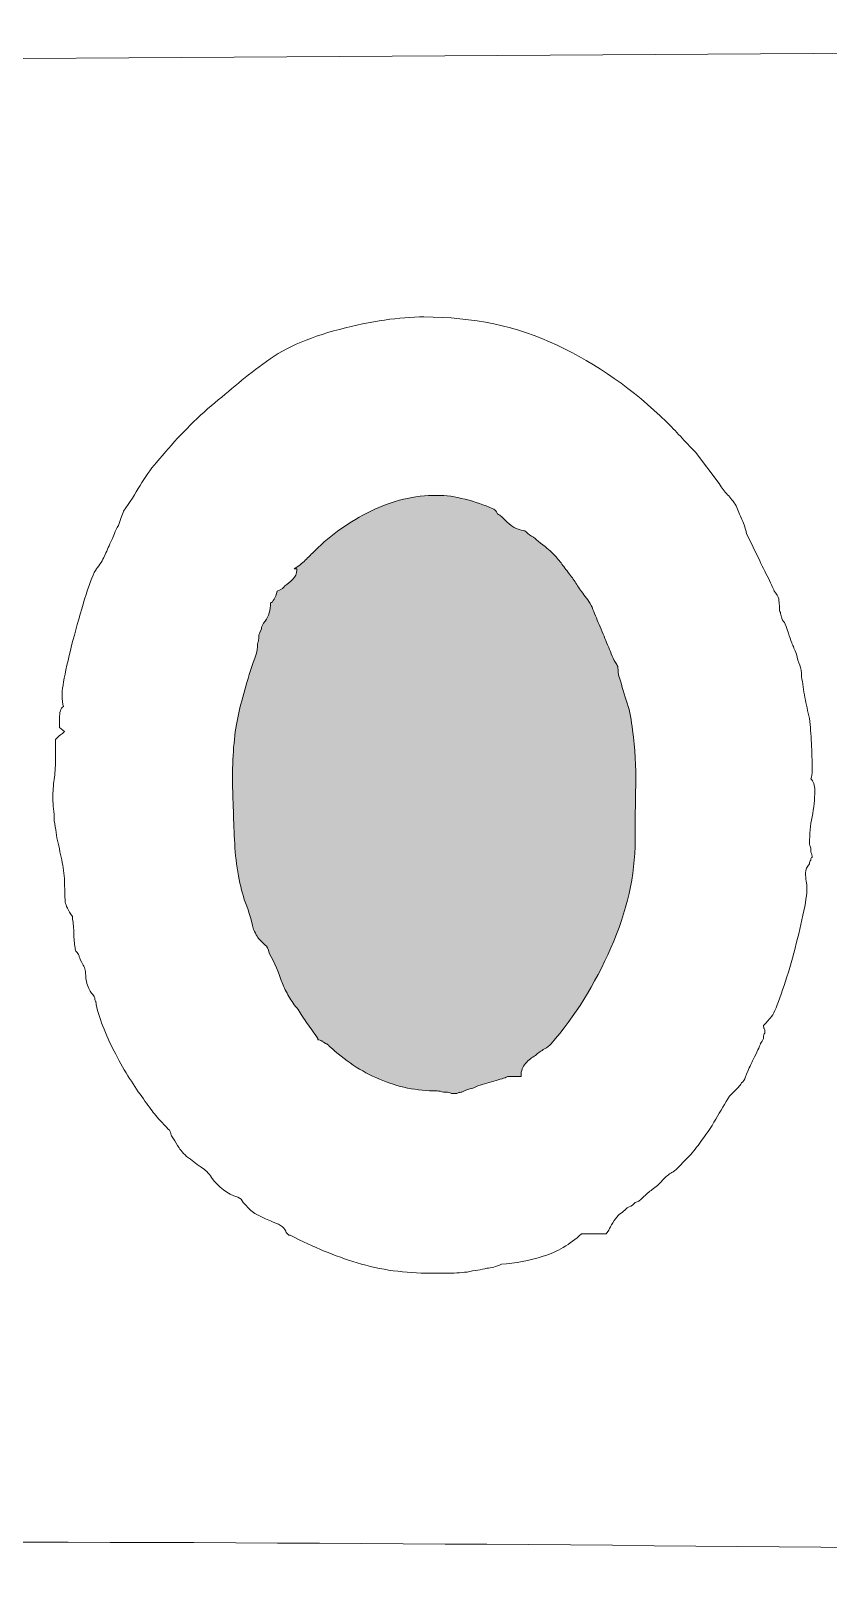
# Model space of a CAD drawing. Header units: inches. Extents: x 53 to 448, y -449 to -51.
# Drawn here: x 168.3 to 214.9, y -372.4 to -281.8 of the extents above; entities that cross this region are included whole.
import ezdxf

# ---------------------------------------------------------------- set-up
doc = ezdxf.new("R2010")
doc.units = ezdxf.units.IN
doc.header["$MEASUREMENT"] = 0
doc.layers.add('Layer 1', color=7, linetype='Continuous')

# ---------------------------------------------------------------- blocks, each defined once
blk = doc.blocks.new('block 13')
at = {"layer": 'Layer 1', "true_color": 0x0b0b0b}
h = blk.add_hatch(color=28, dxfattribs=at)
h.dxf.hatch_style = 2
edge = h.paths.add_edge_path()
edge.add_spline(control_points=[(203.0928484825963, -321.0569700748638), (202.9409234331633, -320.572381555121), (202.7872521187946, -320.0746960483593), (202.6335808044278, -319.5647866870459), (202.5829391212828, -319.4626301882909), (202.5584914121791, -319.3098320063891), (202.5584914121791, -319.1055190088773), (202.5584914121791, -318.9518476945086), (202.5322974381379, -318.8505643282206), (202.4816557549948, -318.7990495126087), (202.378626123771, -318.6462513307088), (202.289566612033, -318.4812292942552), (202.2127309548505, -318.3013640058471), (202.1376415626019, -318.1232449823747), (202.0730297599694, -317.9573498134541), (202.0223880768244, -317.8045516315542), (201.9193584456007, -317.6011117665093), (201.8425227884163, -317.4212464780994), (201.7918811052732, -317.2684482961995), (201.7412394221283, -317.1156501142996), (201.6644037649439, -316.9375310908272), (201.5631203986559, -316.7332180933136), (201.4094490842872, -316.3761069139018), (201.2680016244703, -316.0320927215089), (201.1422705490786, -315.699429251199), (201.0147932087493, -315.3685120458267), (200.8471517748931, -315.0751395365769), (200.644585042317, -314.8193117234532), (200.4402720448052, -314.5652301752634), (200.2743768758846, -314.3355963361792), (200.1468995355553, -314.1304102061986), (200.0194221952279, -313.9278434736225), (199.8797210003468, -313.7226573436419), (199.7260496859781, -313.5183443461283), (199.5217366884663, -313.2642627979403), (199.3558415195457, -313.0477259458748), (199.2283641792164, -312.8678606574667), (199.100886838889, -312.6897416339943), (198.9349916699684, -312.4985256235013), (198.7306786724548, -312.2942126259895), (198.5787536230237, -312.1414144440878), (198.2976049683257, -311.9117806050035), (197.8889789733003, -311.6053111087349), (197.7859493420765, -311.5040277424469), (197.6602182666848, -311.40187124369), (197.5065469523161, -311.2988416124663), (197.3546219028831, -311.1975582461782), (197.2253982976181, -311.0962748798884), (197.12411493133, -310.9932452486646), (196.8185185675302, -310.9426035655215), (196.5880115959772, -310.8666410408041), (196.4360865465442, -310.7636114095803), (196.2824152321755, -310.6614549108235), (196.1287439178068, -310.5339775704961), (195.9768188683756, -310.3811793885943), (195.87378923715, -310.2790228898393), (195.7969535799657, -310.202187232655), (195.7463118968226, -310.15154554951), (195.6956702136777, -310.1009038663669), (195.6188345564933, -310.0493890507532), (195.5175511902053, -309.9978742351414), (195.4651632421246, -309.8450760532414), (195.3638798758366, -309.7437926869534), (195.2102085614679, -309.6922778713415), (194.7509408832993, -309.4888380062966), (194.228807667434, -309.3089727178885), (193.6420626489362, -309.1561745359868), (193.0553176304384, -309.0033763540869), (192.5052441755961, -308.9265406969025), (191.9970810792183, -308.9265406969025), (190.6699197278558, -308.9265406969025), (189.3811762050827, -309.2330101931711), (188.1325967758403, -309.8450760532414), (186.8805248167246, -310.4571419133117), (185.7978405564008, -311.2228790877489), (184.8793052000619, -312.1414144440878), (184.6749922025483, -312.3457274416014), (184.4829030595884, -312.5369434520944), (184.304784036116, -312.7150624755668), (184.1266650126436, -312.8940546315062), (183.9101281605781, -313.0590766679597), (183.6551734799214, -313.2127479823284), (183.6551734799214, -313.2127479823284), (183.8070985293543, -313.2127479823284), (183.8070985293543, -313.2127479823284), (183.8070985293543, -313.2127479823284), (183.8070985293543, -313.288710507044), (183.8070985293543, -313.288710507044), (183.8070985293543, -313.4930235045558), (183.7320091371057, -313.672015660497), (183.578337822737, -313.8248138423969), (183.4246665083701, -313.9776120242987), (183.2727414589372, -314.1059624970949), (183.1190701445685, -314.2072458633829), (183.0684284614235, -314.3102754946067), (182.9147571470567, -314.4115588608947), (182.6598024663999, -314.5137153596515), (182.5567728351743, -314.922341354677), (182.4310417597826, -315.1519751937612), (182.2773704454139, -315.2026168769062), (182.2773704454139, -315.6112428719316), (182.1743408141901, -315.9674809188764), (181.9717740816122, -316.273950415145), (181.8181027672454, -316.4267485970449), (181.741267110061, -316.5795467789449), (181.741267110061, -316.7332180933136), (181.6382374788354, -316.9375310908272), (181.589342060628, -317.0650084311546), (181.589342060628, -317.1156501142996), (181.589342060628, -317.3199631118114), (181.5614018216511, -317.4727612937131), (181.5125064034437, -317.5749177924681), (181.5125064034437, -317.8307456055936), (181.4863124294043, -318.0341854706385), (181.4356707462593, -318.1869836525384), (180.9764030680908, -319.5141450039027), (180.6323888756979, -320.6876350408984), (180.4018819041448, -321.7074537635253), (180.1731211975275, -322.7281456186192), (180.0578677117519, -323.9531504712286), (180.0578677117519, -325.3807220564122), (180.0578677117519, -325.8915045501944), (180.0700915663037, -326.4651525816716), (180.0962855403432, -327.1025392833126), (180.1207332494469, -327.7416722498911), (180.1469272234881, -328.3790589515338), (180.1731211975275, -329.0164456531747), (180.1975689066312, -329.6547054872844), (180.260434444328, -330.2789952019066), (180.3634640755517, -330.8910610619769), (180.4664937067773, -331.5031269220472), (180.5939710471048, -332.0392302574), (180.7458960965378, -332.4984979355686), (180.9502090940496, -333.0084072968821), (181.1300743824577, -333.5960254478487), (181.2819994318907, -334.2587329910621), (181.4356707462593, -334.5643293548637), (181.5614018216511, -334.7686423523755), (181.6644314528767, -334.8707988511323), (181.6644314528767, -334.8707988511323), (181.9717740816122, -335.176395214934), (181.9717740816122, -335.176395214934), (182.0730574479021, -335.2279100305459), (182.1498931050846, -335.3815813449146), (182.2005347882296, -335.6356628931026), (182.5061311520312, -336.1979602024967), (182.761085832688, -336.7838320885257), (182.9653988301998, -337.395897948596), (183.0684284614235, -337.6517257617215), (183.1959058017528, -337.9066804423783), (183.3478308511858, -338.161635123035), (183.5015021655545, -338.4174629361587), (183.6796211890269, -338.6724176168154), (183.8839341865387, -338.9264991650052), (184.0376055009074, -339.1823269781289), (184.2157245243798, -339.4503786458063), (184.4200375218916, -339.7306541680355), (184.6226042544695, -340.0109296902647), (184.828663516917, -340.3043021995127), (185.0329765144306, -340.6107716957813), (185.0329765144306, -340.6107716957813), (185.0329765144306, -340.6867342204987), (185.0329765144306, -340.6867342204987), (185.1342598807187, -340.6867342204987), (185.211095537903, -340.7129281945381), (185.2617372210461, -340.763569877683), (185.3123789041911, -340.763569877683), (185.3385728782305, -340.7766668647018), (185.3385728782305, -340.8019877062743), (185.3385728782305, -340.8281816803137), (185.363020587336, -340.8404055348656), (185.4154085354148, -340.8404055348656), (185.4660502185598, -340.8910472180105), (185.5027217822153, -340.916368059583), (185.5306620211923, -340.916368059583), (185.555109730296, -340.916368059583), (185.6179752679927, -340.9678828751948), (185.7210048992165, -341.0700393739517), (186.5888985724105, -341.8864182315338), (187.5580756118943, -342.5238049331747), (188.6285360176644, -342.9830726113451), (189.700742688372, -343.4423402895136), (190.821844777287, -343.6719741285997), (191.9970810792183, -343.6719741285997), (192.0983644455082, -343.6719741285997), (192.2258417858357, -343.6981681026391), (192.3795131002043, -343.7479366533153), (192.3795131002043, -343.7479366533153), (192.6082738068217, -343.7479366533153), (192.6082738068217, -343.7479366533153), (192.6589154899648, -343.7479366533153), (192.7113034380454, -343.7610336403359), (192.7619451211885, -343.7863544819065), (192.8125868043335, -343.8125484559478), (192.8632284874784, -343.8247723104996), (192.9156164355572, -343.8247723104996), (192.9156164355572, -343.8247723104996), (193.0675414849902, -343.8247723104996), (193.0675414849902, -343.8247723104996), (193.1181831681351, -343.8247723104996), (193.170571116214, -343.8125484559478), (193.2212127993589, -343.7863544819065), (193.271854482502, -343.7610336403359), (193.3486901396864, -343.7479366533153), (193.4499735059762, -343.7479366533153), (193.6036448203431, -343.6466532870272), (193.7573161347118, -343.5829146168635), (193.9092411841448, -343.5567206428223), (194.0629124985135, -343.5313998012498), (194.2165838128822, -343.4685342635548), (194.3685088623133, -343.3655046323292), (194.7247469092599, -343.2642212660412), (195.0827312211404, -343.1620647672862), (195.4407155330209, -343.0590351360606), (195.7969535799657, -342.9577517697726), (196.025714286583, -342.8809161125882), (196.1287439178068, -342.8294012969764), (196.1287439178068, -342.8294012969764), (196.6648472531615, -342.8294012969764), (196.6648472531615, -342.8294012969764), (196.6648472531615, -342.8294012969764), (196.8953542247145, -342.8294012969764), (196.8953542247145, -342.8294012969764), (196.8953542247145, -342.8294012969764), (196.8953542247145, -342.7534387722608), (196.8953542247145, -342.7534387722608), (196.8953542247145, -342.498484091604), (196.9826674715132, -342.268850252518), (197.1625327599231, -342.0645372550061), (197.3406517833955, -341.8610973899613), (197.5327409263555, -341.7082992080614), (197.7370539238691, -341.6052695768358), (197.8889789733003, -341.4524713949359), (198.0670979967726, -341.3258671870753), (198.2714109942863, -341.2228375558516), (198.425082308655, -341.1206810570948), (198.5525596489824, -341.0193976908067), (198.6555892802062, -340.916368059583), (200.0316460497797, -339.3359982924976), (201.1929122322217, -337.4727336057804), (202.1376415626019, -335.3300665293027), (203.0806246280445, -333.1865263203563), (203.5521161607649, -331.0953740594887), (203.5521161607649, -329.0539903492991), (203.5521161607649, -327.9826568110602), (203.5643400153185, -326.9113232728214), (203.5905339893579, -325.8399897345807), (203.6167279633974, -324.7686561963419), (203.5521161607649, -323.6973226581031), (203.4001911113337, -322.6259891198642), (203.347803163253, -322.0645649429389), (203.246519796965, -321.5424317270717), (203.0928484825963, -321.0569700748638)], knot_values=[0, 0, 0, 0, 1, 1, 1, 2, 2, 2, 3, 3, 3, 4, 4, 4, 5, 5, 5, 6, 6, 6, 7, 7, 7, 8, 8, 8, 9, 9, 9, 10, 10, 10, 11, 11, 11, 12, 12, 12, 13, 13, 13, 14, 14, 14, 15, 15, 15, 16, 16, 16, 17, 17, 17, 18, 18, 18, 19, 19, 19, 20, 20, 20, 21, 21, 21, 22, 22, 22, 23, 23, 23, 24, 24, 24, 25, 25, 25, 26, 26, 26, 27, 27, 27, 28, 28, 28, 29, 29, 29, 30, 30, 30, 31, 31, 31, 32, 32, 32, 33, 33, 33, 34, 34, 34, 35, 35, 35, 36, 36, 36, 37, 37, 37, 38, 38, 38, 39, 39, 39, 40, 40, 40, 41, 41, 41, 42, 42, 42, 43, 43, 43, 44, 44, 44, 45, 45, 45, 46, 46, 46, 47, 47, 47, 48, 48, 48, 49, 49, 49, 50, 50, 50, 51, 51, 51, 52, 52, 52, 53, 53, 53, 54, 54, 54, 55, 55, 55, 56, 56, 56, 57, 57, 57, 58, 58, 58, 59, 59, 59, 60, 60, 60, 61, 61, 61, 62, 62, 62, 63, 63, 63, 64, 64, 64, 65, 65, 65, 66, 66, 66, 67, 67, 67, 68, 68, 68, 69, 69, 69, 70, 70, 70, 71, 71, 71, 72, 72, 72, 73, 73, 73, 74, 74, 74, 75, 75, 75, 76, 76, 76, 77, 77, 77, 78, 78, 78, 79, 79, 79, 80, 80, 80, 81, 81, 81, 82, 82, 82, 83, 83, 83, 84, 84, 84, 84], degree=3, periodic=1)
at = {"layer": 'Layer 1', "lineweight": 0}
for points, knots in [([(389.1735303646146, -327.6948505212949), (389.1735303646146, -327.2252143950682), (390.4919603912986, -325.8131409111902), (392.2526320130255, -324.1679410583565), (406.5534504233237, -311.469975576194), (421.2938910312605, -293.8342277043612), (422.8332235723483, -290.3073182414228), (424.3729926796714, -286.5443355874486), (424.3729926796714, -282.5482265645169), (419.7545584901709, -281.8419715394612), (419.7545584901709, -281.8419715394612), (87.99106947256587, -283.9568075185216), (87.99106947256587, -283.9568075185216), (84.03086802238249, -284.6631716851371), (73.69014192070972, -283.7236811495659), (73.46869369851265, -288.4260451975515), (82.48891608389022, -302.5355384557988), (90.40931898425879, -314.7609209896546), (103.6104270511059, -329.3400503741286), (104.2712791878257, -330.0457596913911), (104.7102465361149, -331.2212142764402), (102.5107167076567, -334.5121596899007), (95.02971772181081, -342.7437251735537), (80.72879016995466, -358.4984182846347), (73.46869369851265, -369.0786009656567), (73.46869369851265, -369.7843102829193), (75.01075477856466, -370.9597648679683), (75.01075477856466, -370.9597648679683), (75.01075477856466, -370.9597648679683), (79.41036014327074, -371.1934369447172), (83.37056159345593, -370.9597648679683), (184.5706528726223, -368.1391104300856), (296.3333550418956, -372.3718383518444), (382.7928965715673, -372.1352194530155), (410.2928585006612, -371.8991462619797), (426.5724133665699, -371.429400994195), (427.453840593018, -371.1934369447172), (426.3539119664529, -361.0828903899219), (397.0937149818656, -336.3933235922123), (389.1735303646146, -327.6948505212949)], [0, 0, 0, 0, 1, 1, 1, 2, 2, 2, 3, 3, 3, 4, 4, 4, 5, 5, 5, 6, 6, 6, 7, 7, 7, 8, 8, 8, 9, 9, 9, 10, 10, 10, 11, 11, 11, 12, 12, 12, 13, 13, 13, 13]), ([(213.8847657871083, -327.6770604472586), (213.7817361558846, -328.186969808572), (213.7310944727396, -328.6977523023543), (213.7310944727396, -329.2076616636677), (213.7310944727396, -329.2076616636677), (213.7310944727396, -329.2836241883833), (213.7310944727396, -329.2836241883833), (213.7310944727396, -329.3351390039952), (213.7433183272915, -329.3735568325883), (213.7695123013327, -329.3988776741608), (213.7939600104364, -329.4250716482002), (213.807930129924, -329.4634894767914), (213.807930129924, -329.5132580274676), (213.807930129924, -329.5132580274676), (213.807930129924, -329.6669293418363), (213.807930129924, -329.6669293418363), (213.807930129924, -329.7175710249812), (213.8201539844758, -329.7690858405931), (213.8463479585171, -329.819727523738), (213.8707956676208, -329.8712423393499), (213.8847657871083, -329.9227571549618), (213.8847657871083, -329.972525705638), (213.8847657871083, -329.972525705638), (213.8847657871083, -330.0493613628223), (213.8847657871083, -330.0493613628223), (213.8323778390277, -330.0493613628223), (213.807930129924, -330.1008761784342), (213.807930129924, -330.2021595447222), (213.7572884467809, -330.2536743603341), (213.7310944727396, -330.3305100175185), (213.7310944727396, -330.4317933838065), (213.5791694233085, -330.5845915657083), (213.5023337661241, -330.7644568541164), (213.5023337661241, -330.9678967191612), (213.5023337661241, -331.1206949010611), (213.514557620676, -331.2734930829611), (213.5407515947154, -331.4271643973298), (213.5651993038191, -331.5799625792315), (213.5791694233085, -331.707439919559), (213.5791694233085, -331.8095964183158), (213.5791694233085, -332.1667075977275), (213.5023337661241, -332.7028109330822), (213.3486624517554, -333.4161601594406), (213.1949911373868, -334.1312556507346), (213.0168721139144, -334.8707988511323), (212.8125591164007, -335.6356628931026), (212.6082461188889, -336.4014000675415), (212.3917092668235, -337.1164955588356), (212.162948560208, -337.779203102049), (211.9324415886549, -338.4427837777312), (211.7420987106307, -338.9264991650052), (211.588427396262, -339.2329686612738), (211.3841143987484, -339.4887964743975), (211.2304430843815, -339.6669154978717), (211.1291597180916, -339.7681988641598), (211.1291597180916, -339.7681988641598), (211.0523240609073, -339.8450345213441), (211.0523240609073, -339.8450345213441), (211.0523240609073, -339.9480641525679), (211.0645479154609, -340.0109296902647), (211.0907418895004, -340.0362505318353), (211.1169358635398, -340.0624445058766), (211.1291597180916, -340.1261831760403), (211.1291597180916, -340.2274665423283), (211.1291597180916, -340.2789813579402), (211.1169358635398, -340.3173991865333), (211.0907418895004, -340.3427200281058), (211.0645479154609, -340.3689140021452), (211.0523240609073, -340.4326526723089), (211.0523240609073, -340.5339360385969), (211.0523240609073, -340.6369656698225), (211.0016823777642, -340.7382490361106), (210.9003990114761, -340.8404055348656), (210.8480110633955, -340.9932037167673), (210.720533723068, -341.2743523714635), (210.5179669904901, -341.6821052340201), (210.3642956761214, -341.9877015978218), (210.2368183357939, -342.268850252518), (210.1337887045702, -342.5238049331747), (210.0307590733446, -342.7796327463002), (209.955669681096, -342.9577517697726), (209.9050279979529, -343.0590351360606), (209.8019983667291, -343.1620647672862), (209.7251627095447, -343.2511242790224), (209.6745210263998, -343.327086803738), (209.6238793432567, -343.4039224609223), (209.5470436860724, -343.4938551051255), (209.4457603197825, -343.5951384714153), (209.4457603197825, -343.5951384714153), (209.2152533482313, -343.8247723104996), (209.2152533482313, -343.8247723104996), (209.2152533482313, -343.8247723104996), (209.0633282987983, -343.9775704923995), (209.0633282987983, -343.9775704923995), (208.8066273532058, -344.3870696198937), (208.5394488179973, -344.8323671785747), (208.260046428235, -345.3169556983157), (207.9788977735388, -345.8024173505255), (207.6593312902496, -346.2739088832459), (207.3030932433048, -346.7331765614163), (207.098780245793, -347.0387729252161), (206.86827327424, -347.3199215799141), (206.6133185935832, -347.5748762605708), (206.3583639129265, -347.8307040736945), (206.1034092322698, -348.0856587543512), (205.848454551613, -348.339740302541), (205.6441415540994, -348.4427699337648), (205.466022530627, -348.5693741416253), (205.3123512162583, -348.723045455994), (205.1604261668272, -348.8758436378939), (205.0067548524585, -349.0286418197957), (204.8530835380898, -349.1823131341625), (204.6487705405762, -349.3351113160643), (204.4584276625519, -349.4879094979642), (204.2803086390795, -349.6407076798641), (204.1004433506714, -349.7943789942328), (203.9607421557903, -349.9218563345621), (203.8594587895022, -350.0240128333171), (203.8070708414216, -350.0755276489308), (203.7442053037266, -350.1130723450533), (203.6673696465423, -350.1383931866258), (203.5905339893579, -350.164587160667), (203.5259221867254, -350.2030049892583), (203.477026768518, -350.2536466724032), (203.3739971372925, -350.3558031711582), (203.246519796965, -350.4326388283425), (203.0928484825963, -350.4832805114875), (202.9915651163083, -350.5854370102443), (202.8134460928359, -350.7391083246112), (202.5584914121791, -350.9416750571891), (202.4554617809536, -351.0447046884128), (202.3541784146655, -351.1844058832939), (202.2511487834417, -351.3633980392333), (202.148119152218, -351.5423901951744), (202.0730297599694, -351.6820913900556), (202.0223880768244, -351.7842478888106), (202.0223880768244, -351.7842478888106), (201.8687167624557, -352.0138817278967), (201.8687167624557, -352.0138817278967), (201.8687167624557, -352.0138817278967), (200.4158243356997, -352.0138817278967), (200.4158243356997, -352.0138817278967), (199.7522436600175, -352.6259475879651), (199.0118273271528, -353.059894424563), (198.1963216020376, -353.3148491052198), (197.3790696119868, -353.5689306534077), (196.5618176219359, -353.7226019677764), (195.7463118968226, -353.7741167833883), (195.4407155330209, -353.9269149652901), (195.1595668783248, -354.0037506224744), (194.904612197668, -354.0037506224744), (194.7509408832993, -354.0535191731506), (194.5728218598269, -354.0919370017418), (194.3685088623133, -354.1181309757831), (194.1641958648015, -354.1434518173537), (193.9598828672897, -354.1818696459468), (193.7573161347118, -354.2325113290899), (193.3486901396864, -354.2831530122348), (192.9400641446628, -354.3093469862742), (192.533184414573, -354.3093469862742), (192.1228121546119, -354.3093469862742), (191.8172157908102, -354.3093469862742), (191.6146490582341, -354.3093469862742), (190.1338163925011, -354.3093469862742), (188.7053716748487, -354.1050339887624), (187.3275686403413, -353.6972811262058), (186.6639879646591, -353.4929681286922), (186.0266012630163, -353.2633342896079), (185.4154085354148, -353.0083796089511), (184.8024695428776, -352.7534249282944), (184.1388888671954, -352.4478285644927), (183.4246665083701, -352.0898442526122), (183.4246665083701, -352.0898442526122), (183.3478308511858, -352.0898442526122), (183.3478308511858, -352.0898442526122), (183.3478308511858, -352.0898442526122), (183.1959058017528, -351.9370460707123), (183.1959058017528, -351.9370460707123), (183.1435178536722, -351.6820913900556), (182.8903094379511, -351.4777783925419), (182.4310417597826, -351.324980210642), (182.3280121285588, -351.2743385274971), (182.2127586427814, -351.2228237118852), (182.085281302454, -351.1713088962733), (181.9578039621247, -351.1215403455972), (181.8425504763491, -351.0700255299853), (181.741267110061, -351.0185107143734), (181.6382374788354, -350.9687421636972), (181.5369541125474, -350.9172273480854), (181.4356707462593, -350.8657125324717), (181.3326411150356, -350.8150708493285), (181.2313577487475, -350.7391083246112), (181.1300743824577, -350.6360786933874), (181.1300743824577, -350.6360786933874), (180.6708067042891, -350.1768110152188), (180.6708067042891, -350.1768110152188), (180.6184187562085, -350.0240128333171), (180.5171353899204, -349.9218563345621), (180.3634640755517, -349.8703415189502), (179.7522713479502, -349.6677747863723), (179.240615721701, -349.2844696329194), (178.8337359916113, -348.723045455994), (178.6800646772426, -348.4680907753373), (178.4757516797308, -348.2637777778255), (178.2207969990741, -348.1101064634568), (178.0688719496411, -348.0088230971687), (177.9274244898243, -347.9075397308789), (177.7999471494968, -347.8045100996551), (177.6724698091675, -347.7023536008983), (177.5327686142882, -347.6010702346102), (177.3790972999195, -347.4980406033865), (177.1241426192628, -347.2430859227297), (176.9460235957904, -347.027422203133), (176.8429939645648, -346.8475569147249), (176.739964333341, -346.6694378912525), (176.638680967053, -346.503542722332), (176.537397600765, -346.3498714079633), (176.48675591762, -346.2485880416752), (176.4605619435806, -346.1848493715097), (176.4605619435806, -346.1586553974703), (176.4605619435806, -346.1342076883666), (176.4343679695412, -346.0704690182029), (176.3837262863963, -345.9674393869773), (176.3837262863963, -345.9674393869773), (176.3086368941476, -345.8914768622617), (176.3086368941476, -345.8914768622617), (175.9506525822671, -345.5343656828481), (175.6817277821228, -345.2401200411314), (175.5036087586504, -345.0113593345141), (175.3254897351762, -344.7817254954298), (175.1089528831126, -344.4883529861818), (174.8539982024558, -344.1312418067682), (174.5972972568634, -343.7741306273547), (174.3301187216548, -343.3786016193499), (174.0507163318925, -342.944654782752), (173.7695676771964, -342.5115810786228), (173.5006428770521, -342.0392164134337), (173.2474344613311, -341.5284339196533), (172.9907335157386, -341.0700393739517), (172.7619728091213, -340.5854508542088), (172.5576598116095, -340.0746683604284), (172.3533468140959, -339.5656321315819), (172.1996754997272, -339.0801704793739), (172.0983921334391, -338.6209028012036), (172.0983921334391, -338.5187463024467), (172.0861682788873, -338.4558807647518), (172.0599743048479, -338.4296867907105), (172.0337803308066, -338.4043659491399), (172.0215564762548, -338.3406272789744), (172.0215564762548, -338.2375976477506), (171.9709147931117, -338.1363142814625), (171.918526845031, -338.0594786242782), (171.8696314268236, -338.0079638086663), (171.817243478743, -337.9581952579902), (171.766601795598, -337.8813596008058), (171.7159601124549, -337.779203102049), (171.66531842931, -337.6770466032922), (171.6129304812293, -337.5495692629647), (171.5622887980862, -337.395897948596), (171.5116471149413, -337.2430997666961), (171.4871994058376, -337.0396599016512), (171.4871994058376, -336.7838320885257), (171.4871994058376, -336.6825487222377), (171.4592591668606, -336.5803922234809), (171.4103637486533, -336.4773625922571), (171.3579758005726, -336.3760792259691), (171.3073341174295, -336.274795859681), (171.2566924342846, -336.1717662284573), (171.1536628030608, -335.9683263634124), (171.1030211199159, -335.8408490230831), (171.1030211199159, -335.7893342074713), (171.0523794367728, -335.6871777087144), (171.0017377536278, -335.6112151839989), (170.9510960704847, -335.559700368387), (170.8987081224041, -335.5090586852421), (170.8742604133004, -335.4322230280577), (170.8742604133004, -335.3300665293027), (170.8236187301554, -335.075111848646), (170.797424756116, -334.793963193948), (170.797424756116, -334.4883668301482), (170.797424756116, -334.1818973338777), (170.7712307820748, -333.9016218116503), (170.7205890989317, -333.6457939985248), (170.7205890989317, -333.6457939985248), (170.7205890989317, -333.4929958166249), (170.7205890989317, -333.4929958166249), (170.4656344182749, -333.1367577696801), (170.3259332233938, -332.8556091149821), (170.2997392493544, -332.6512961174703), (170.2735452753132, -332.4478562524255), (170.2613214207613, -332.1422598886238), (170.2613214207613, -331.7327607611314), (170.2613214207613, -331.3250078985748), (170.22290359217, -330.9172550360163), (170.1478141999214, -330.5086290409909), (170.0709785427371, -330.1008761784342), (169.9801727660652, -329.6669293418363), (169.8788893997771, -329.2076616636677), (169.8282477166322, -329.0042217986229), (169.7898298880409, -328.7999088011111), (169.7636359139997, -328.5947226711305), (169.7374419399603, -328.3921559385526), (169.7007703763047, -328.1625220994683), (169.6501286931598, -327.9066942863428), (169.6501286931598, -327.6517396056861), (169.6361585736722, -327.4221057666018), (169.6117108645685, -327.21779276909), (169.5855168905273, -327.0143529040452), (169.5732930359754, -326.8100399065315), (169.5732930359754, -326.6057269090197), (169.5732930359754, -326.1979740464631), (169.5977407450791, -325.8277658800289), (169.6501286931598, -325.4959755421878), (169.7007703763047, -325.1641852043467), (169.7269643503441, -324.7948501703831), (169.7269643503441, -324.3862241753577), (169.7269643503441, -324.3862241753577), (169.7269643503441, -323.4676888190188), (169.7269643503441, -323.4676888190188), (169.7269643503441, -323.4676888190188), (169.7269643503441, -323.3148906371171), (169.7269643503441, -323.3148906371171), (169.7269643503441, -323.3148906371171), (169.7269643503441, -323.1612193227502), (169.7269643503441, -323.1612193227502), (169.7269643503441, -323.1612193227502), (169.8020537425928, -323.0852567980328), (169.8020537425928, -323.0852567980328), (169.9050833738165, -322.9831002992778), (169.9941428855527, -322.9071377745604), (170.0709785427371, -322.8556229589485), (170.1478141999214, -322.8049812758036), (170.2106797376182, -322.7534664601917), (170.2613214207613, -322.7019516445798), (170.2613214207613, -322.7019516445798), (169.9557250569615, -322.4723178054955), (169.9557250569615, -322.4723178054955), (169.9557250569615, -322.4723178054955), (169.9557250569615, -322.3195196235956), (169.9557250569615, -322.3195196235956), (169.9557250569615, -322.3195196235956), (169.9557250569615, -321.9370876026096), (169.9557250569615, -321.9370876026096), (169.9557250569615, -321.5808495556648), (170.0325607141458, -321.3512157165806), (170.1862320285145, -321.248186085355), (170.1338440804338, -321.095387903455), (170.1093963713301, -320.8657540643708), (170.1093963713301, -320.5592845681022), (170.1093963713301, -320.3043298874454), (170.1862320285145, -319.8206145001714), (170.3381570779457, -319.1055190088773), (170.4918283923143, -318.391296650052), (170.6821712703386, -317.6133356210612), (170.9126782418916, -316.7707627894379), (171.1414389485089, -315.9290630902833), (171.371945920062, -315.1519751937612), (171.6007066266775, -314.4368797024672), (171.8312135982305, -313.7226573436419), (172.0215564762548, -313.288710507044), (172.1752277906235, -313.1359123251441), (172.3777945231996, -312.8809576444874), (172.5314658375682, -312.6268760962976), (172.6344954687938, -312.3701751507051), (172.7357788350819, -312.1160936025171), (172.8632561754093, -311.8349449478192), (173.016927489778, -311.5284754515505), (173.067569172923, -311.4271920852625), (173.1182108560661, -311.2988416124663), (173.1705988041467, -311.1460434305664), (173.2194942223541, -310.9932452486646), (173.2963298795385, -310.8395739342959), (173.399359510764, -310.686775752396), (173.4500011939072, -310.5339775704961), (173.5006428770521, -310.3811793885943), (173.5530308251309, -310.2275080742274), (173.6036725082758, -310.0747098923257), (173.6543141914208, -309.9481056844652), (173.7049558745639, -309.8450760532414), (174.0629401864462, -309.3360398243967), (174.3807604047979, -308.8383543176351), (174.6619090594959, -308.3528926654253), (174.943057714192, -307.8683041456843), (175.2608779325456, -307.4221334545346), (175.6188622444261, -307.0135074595091), (176.0781299225946, -306.4529564150507), (176.5496214553168, -305.9168530796978), (177.0350831075266, -305.4060705859156), (177.5187984947988, -304.8970343570709), (178.040931710666, -304.3862518632886), (178.6032290200583, -303.8754693695082), (179.1637800645167, -303.4162016913378), (179.6998833998696, -302.9700310001881), (180.2115390261206, -302.536084163592), (180.7197021224965, -302.1038835919298), (181.2558054578512, -301.6830337423526), (181.8181027672454, -301.2735346148602), (182.9392048561604, -300.4065140741332), (184.4322613764452, -299.7307095438991), (186.2955260631625, -299.2452478916894), (188.157044484944, -298.7615325044171), (189.80202605466, -298.5188016783122), (191.2322170372481, -298.5188016783122), (194.0873602076172, -298.5188016783122), (196.6770711077133, -299.067128868217), (198.9996034725991, -300.1637832480283), (201.320389572551, -301.2613107603083), (203.4508327944768, -302.7543672805914), (205.3891868734427, -304.6412065439454), (205.6441415540994, -304.8970343570709), (205.911320089308, -305.1764367468313), (206.192468744006, -305.4829062430999), (206.4736173987021, -305.7893757393686), (206.7669899079519, -306.0949721031702), (207.0725862717518, -306.4014415994388), (207.0725862717518, -306.4014415994388), (208.4503893062611, -308.2376391796479), (208.4503893062611, -308.2376391796479), (208.6040606206279, -308.4934669927734), (208.7682095246128, -308.7100038448389), (208.9480748130227, -308.8881228683113), (209.1261938364951, -309.0679881567194), (209.2920890054156, -309.284525008783), (209.4457603197825, -309.5386065569728), (209.5470436860724, -309.7944343700983), (209.662297171848, -310.0624860377739), (209.7897745121754, -310.3427615600031), (209.9172518525047, -310.6239102146992), (210.0063113642409, -310.8910887499078), (210.0586993123216, -311.1460434305664), (210.0586993123216, -311.1460434305664), (210.8235633542918, -312.7534803041581), (210.8235633542918, -312.7534803041581), (211.0261300868679, -313.1621062991835), (211.2182192298278, -313.5445383201695), (211.396338253302, -313.9007763671143), (211.5762035417101, -314.2587606789948), (211.6652630534463, -314.4630736765066), (211.6652630534463, -314.5137153596515), (211.818934367815, -314.6665135415515), (211.9062476146155, -314.8193117234532), (211.9324415886549, -314.9729830378201), (211.9586355626943, -315.1257812197218), (211.9708594172462, -315.2532585600493), (211.9708594172462, -315.3554150588061), (211.9708594172462, -315.3554150588061), (211.9708594172462, -315.6610114226078), (211.9708594172462, -315.6610114226078), (212.0215011003911, -315.7125262382197), (212.0476950744305, -315.789361895404), (212.0476950744305, -315.890645261692), (212.0983367575755, -315.9936748929158), (212.1245307316149, -316.0705105501002), (212.1245307316149, -316.1202791007763), (212.1245307316149, -316.1717939163882), (212.1751724147598, -316.2486295735725), (212.2764557810478, -316.3499129398606), (212.3270974641928, -316.4529425710862), (212.4039331213753, -316.6563824361292), (212.5069627526009, -316.9628519323996), (212.557604435744, -317.1671649299115), (212.6222162383765, -317.3583809404045), (212.6990518955608, -317.5364999638768), (212.7741412878095, -317.715492119818), (212.8632007995457, -317.9320289718817), (212.9662304307694, -318.1869836525384), (213.0168721139144, -318.4428114656639), (213.0814839165469, -318.6593483177276), (213.1565733087937, -318.8374673412), (213.233408965978, -319.0164594971411), (213.2718267945711, -319.2329963492048), (213.2718267945711, -319.4879510298633), (213.3224684777142, -319.8965770248869), (213.3870802803467, -320.3043298874454), (213.4639159375311, -320.7120827500021), (213.5407515947154, -321.1215818774945), (213.6280648415159, -321.5293347400529), (213.7310944727396, -321.9370876026096), (213.7817361558846, -322.39635528078), (213.8201539844758, -322.8818169329879), (213.8463479585171, -323.3908531618345), (213.8707956676208, -323.9016356556149), (213.8847657871083, -324.4124181493971), (213.8847657871083, -324.9214543782418), (213.8847657871083, -325.1772821913673), (213.8585718130689, -325.3554012148397), (213.807930129924, -325.4575577135965), (213.9616014442927, -325.6103558954965), (214.0366908365413, -325.8399897345807), (214.0366908365413, -326.1464592308512), (214.0366908365413, -326.6563685921647), (213.9860491533964, -327.1671510859451), (213.8847657871083, -327.6770604472586)], [0, 0, 0, 0, 1, 1, 1, 2, 2, 2, 3, 3, 3, 4, 4, 4, 5, 5, 5, 6, 6, 6, 7, 7, 7, 8, 8, 8, 9, 9, 9, 10, 10, 10, 11, 11, 11, 12, 12, 12, 13, 13, 13, 14, 14, 14, 15, 15, 15, 16, 16, 16, 17, 17, 17, 18, 18, 18, 19, 19, 19, 20, 20, 20, 21, 21, 21, 22, 22, 22, 23, 23, 23, 24, 24, 24, 25, 25, 25, 26, 26, 26, 27, 27, 27, 28, 28, 28, 29, 29, 29, 30, 30, 30, 31, 31, 31, 32, 32, 32, 33, 33, 33, 34, 34, 34, 35, 35, 35, 36, 36, 36, 37, 37, 37, 38, 38, 38, 39, 39, 39, 40, 40, 40, 41, 41, 41, 42, 42, 42, 43, 43, 43, 44, 44, 44, 45, 45, 45, 46, 46, 46, 47, 47, 47, 48, 48, 48, 49, 49, 49, 50, 50, 50, 51, 51, 51, 52, 52, 52, 53, 53, 53, 54, 54, 54, 55, 55, 55, 56, 56, 56, 57, 57, 57, 58, 58, 58, 59, 59, 59, 60, 60, 60, 61, 61, 61, 62, 62, 62, 63, 63, 63, 64, 64, 64, 65, 65, 65, 66, 66, 66, 67, 67, 67, 68, 68, 68, 69, 69, 69, 70, 70, 70, 71, 71, 71, 72, 72, 72, 73, 73, 73, 74, 74, 74, 75, 75, 75, 76, 76, 76, 77, 77, 77, 78, 78, 78, 79, 79, 79, 80, 80, 80, 81, 81, 81, 82, 82, 82, 83, 83, 83, 84, 84, 84, 85, 85, 85, 86, 86, 86, 87, 87, 87, 88, 88, 88, 89, 89, 89, 90, 90, 90, 91, 91, 91, 92, 92, 92, 93, 93, 93, 94, 94, 94, 95, 95, 95, 96, 96, 96, 97, 97, 97, 98, 98, 98, 99, 99, 99, 100, 100, 100, 101, 101, 101, 102, 102, 102, 103, 103, 103, 104, 104, 104, 105, 105, 105, 106, 106, 106, 107, 107, 107, 108, 108, 108, 109, 109, 109, 110, 110, 110, 111, 111, 111, 112, 112, 112, 113, 113, 113, 114, 114, 114, 115, 115, 115, 116, 116, 116, 117, 117, 117, 118, 118, 118, 119, 119, 119, 120, 120, 120, 121, 121, 121, 122, 122, 122, 123, 123, 123, 124, 124, 124, 125, 125, 125, 126, 126, 126, 127, 127, 127, 128, 128, 128, 129, 129, 129, 130, 130, 130, 131, 131, 131, 132, 132, 132, 133, 133, 133, 134, 134, 134, 135, 135, 135, 136, 136, 136, 137, 137, 137, 138, 138, 138, 139, 139, 139, 140, 140, 140, 141, 141, 141, 142, 142, 142, 143, 143, 143, 144, 144, 144, 145, 145, 145, 146, 146, 146, 147, 147, 147, 148, 148, 148, 149, 149, 149, 150, 150, 150, 151, 151, 151, 152, 152, 152, 153, 153, 153, 154, 154, 154, 155, 155, 155, 156, 156, 156, 157, 157, 157, 158, 158, 158, 159, 159, 159, 160, 160, 160, 161, 161, 161, 162, 162, 162, 163, 163, 163, 164, 164, 164, 164]), ([(203.0928484825963, -321.0569700748638), (202.9409234331633, -320.572381555121), (202.7872521187946, -320.0746960483593), (202.6335808044278, -319.5647866870459), (202.5829391212828, -319.4626301882909), (202.5584914121791, -319.3098320063891), (202.5584914121791, -319.1055190088773), (202.5584914121791, -318.9518476945086), (202.5322974381379, -318.8505643282206), (202.4816557549948, -318.7990495126087), (202.378626123771, -318.6462513307088), (202.289566612033, -318.4812292942552), (202.2127309548505, -318.3013640058471), (202.1376415626019, -318.1232449823747), (202.0730297599694, -317.9573498134541), (202.0223880768244, -317.8045516315542), (201.9193584456007, -317.6011117665093), (201.8425227884163, -317.4212464780994), (201.7918811052732, -317.2684482961995), (201.7412394221283, -317.1156501142996), (201.6644037649439, -316.9375310908272), (201.5631203986559, -316.7332180933136), (201.4094490842872, -316.3761069139018), (201.2680016244703, -316.0320927215089), (201.1422705490786, -315.699429251199), (201.0147932087493, -315.3685120458267), (200.8471517748931, -315.0751395365769), (200.644585042317, -314.8193117234532), (200.4402720448052, -314.5652301752634), (200.2743768758846, -314.3355963361792), (200.1468995355553, -314.1304102061986), (200.0194221952279, -313.9278434736225), (199.8797210003468, -313.7226573436419), (199.7260496859781, -313.5183443461283), (199.5217366884663, -313.2642627979403), (199.3558415195457, -313.0477259458748), (199.2283641792164, -312.8678606574667), (199.100886838889, -312.6897416339943), (198.9349916699684, -312.4985256235013), (198.7306786724548, -312.2942126259895), (198.5787536230237, -312.1414144440878), (198.2976049683257, -311.9117806050035), (197.8889789733003, -311.6053111087349), (197.7859493420765, -311.5040277424469), (197.6602182666848, -311.40187124369), (197.5065469523161, -311.2988416124663), (197.3546219028831, -311.1975582461782), (197.2253982976181, -311.0962748798884), (197.12411493133, -310.9932452486646), (196.8185185675302, -310.9426035655215), (196.5880115959772, -310.8666410408041), (196.4360865465442, -310.7636114095803), (196.2824152321755, -310.6614549108235), (196.1287439178068, -310.5339775704961), (195.9768188683756, -310.3811793885943), (195.87378923715, -310.2790228898393), (195.7969535799657, -310.202187232655), (195.7463118968226, -310.15154554951), (195.6956702136777, -310.1009038663669), (195.6188345564933, -310.0493890507532), (195.5175511902053, -309.9978742351414), (195.4651632421246, -309.8450760532414), (195.3638798758366, -309.7437926869534), (195.2102085614679, -309.6922778713415), (194.7509408832993, -309.4888380062966), (194.228807667434, -309.3089727178885), (193.6420626489362, -309.1561745359868), (193.0553176304384, -309.0033763540869), (192.5052441755961, -308.9265406969025), (191.9970810792183, -308.9265406969025), (190.6699197278558, -308.9265406969025), (189.3811762050827, -309.2330101931711), (188.1325967758403, -309.8450760532414), (186.8805248167246, -310.4571419133117), (185.7978405564008, -311.2228790877489), (184.8793052000619, -312.1414144440878), (184.6749922025483, -312.3457274416014), (184.4829030595884, -312.5369434520944), (184.304784036116, -312.7150624755668), (184.1266650126436, -312.8940546315062), (183.9101281605781, -313.0590766679597), (183.6551734799214, -313.2127479823284), (183.6551734799214, -313.2127479823284), (183.8070985293543, -313.2127479823284), (183.8070985293543, -313.2127479823284), (183.8070985293543, -313.2127479823284), (183.8070985293543, -313.288710507044), (183.8070985293543, -313.288710507044), (183.8070985293543, -313.4930235045558), (183.7320091371057, -313.672015660497), (183.578337822737, -313.8248138423969), (183.4246665083701, -313.9776120242987), (183.2727414589372, -314.1059624970949), (183.1190701445685, -314.2072458633829), (183.0684284614235, -314.3102754946067), (182.9147571470567, -314.4115588608947), (182.6598024663999, -314.5137153596515), (182.5567728351743, -314.922341354677), (182.4310417597826, -315.1519751937612), (182.2773704454139, -315.2026168769062), (182.2773704454139, -315.6112428719316), (182.1743408141901, -315.9674809188764), (181.9717740816122, -316.273950415145), (181.8181027672454, -316.4267485970449), (181.741267110061, -316.5795467789449), (181.741267110061, -316.7332180933136), (181.6382374788354, -316.9375310908272), (181.589342060628, -317.0650084311546), (181.589342060628, -317.1156501142996), (181.589342060628, -317.3199631118114), (181.5614018216511, -317.4727612937131), (181.5125064034437, -317.5749177924681), (181.5125064034437, -317.8307456055936), (181.4863124294043, -318.0341854706385), (181.4356707462593, -318.1869836525384), (180.9764030680908, -319.5141450039027), (180.6323888756979, -320.6876350408984), (180.4018819041448, -321.7074537635253), (180.1731211975275, -322.7281456186192), (180.0578677117519, -323.9531504712286), (180.0578677117519, -325.3807220564122), (180.0578677117519, -325.8915045501944), (180.0700915663037, -326.4651525816716), (180.0962855403432, -327.1025392833126), (180.1207332494469, -327.7416722498911), (180.1469272234881, -328.3790589515338), (180.1731211975275, -329.0164456531747), (180.1975689066312, -329.6547054872844), (180.260434444328, -330.2789952019066), (180.3634640755517, -330.8910610619769), (180.4664937067773, -331.5031269220472), (180.5939710471048, -332.0392302574), (180.7458960965378, -332.4984979355686), (180.9502090940496, -333.0084072968821), (181.1300743824577, -333.5960254478487), (181.2819994318907, -334.2587329910621), (181.4356707462593, -334.5643293548637), (181.5614018216511, -334.7686423523755), (181.6644314528767, -334.8707988511323), (181.6644314528767, -334.8707988511323), (181.9717740816122, -335.176395214934), (181.9717740816122, -335.176395214934), (182.0730574479021, -335.2279100305459), (182.1498931050846, -335.3815813449146), (182.2005347882296, -335.6356628931026), (182.5061311520312, -336.1979602024967), (182.761085832688, -336.7838320885257), (182.9653988301998, -337.395897948596), (183.0684284614235, -337.6517257617215), (183.1959058017528, -337.9066804423783), (183.3478308511858, -338.161635123035), (183.5015021655545, -338.4174629361587), (183.6796211890269, -338.6724176168154), (183.8839341865387, -338.9264991650052), (184.0376055009074, -339.1823269781289), (184.2157245243798, -339.4503786458063), (184.4200375218916, -339.7306541680355), (184.6226042544695, -340.0109296902647), (184.828663516917, -340.3043021995127), (185.0329765144306, -340.6107716957813), (185.0329765144306, -340.6107716957813), (185.0329765144306, -340.6867342204987), (185.0329765144306, -340.6867342204987), (185.1342598807187, -340.6867342204987), (185.211095537903, -340.7129281945381), (185.2617372210461, -340.763569877683), (185.3123789041911, -340.763569877683), (185.3385728782305, -340.7766668647018), (185.3385728782305, -340.8019877062743), (185.3385728782305, -340.8281816803137), (185.363020587336, -340.8404055348656), (185.4154085354148, -340.8404055348656), (185.4660502185598, -340.8910472180105), (185.5027217822153, -340.916368059583), (185.5306620211923, -340.916368059583), (185.555109730296, -340.916368059583), (185.6179752679927, -340.9678828751948), (185.7210048992165, -341.0700393739517), (186.5888985724105, -341.8864182315338), (187.5580756118943, -342.5238049331747), (188.6285360176644, -342.9830726113451), (189.700742688372, -343.4423402895136), (190.821844777287, -343.6719741285997), (191.9970810792183, -343.6719741285997), (192.0983644455082, -343.6719741285997), (192.2258417858357, -343.6981681026391), (192.3795131002043, -343.7479366533153), (192.3795131002043, -343.7479366533153), (192.6082738068217, -343.7479366533153), (192.6082738068217, -343.7479366533153), (192.6589154899648, -343.7479366533153), (192.7113034380454, -343.7610336403359), (192.7619451211885, -343.7863544819065), (192.8125868043335, -343.8125484559478), (192.8632284874784, -343.8247723104996), (192.9156164355572, -343.8247723104996), (192.9156164355572, -343.8247723104996), (193.0675414849902, -343.8247723104996), (193.0675414849902, -343.8247723104996), (193.1181831681351, -343.8247723104996), (193.170571116214, -343.8125484559478), (193.2212127993589, -343.7863544819065), (193.271854482502, -343.7610336403359), (193.3486901396864, -343.7479366533153), (193.4499735059762, -343.7479366533153), (193.6036448203431, -343.6466532870272), (193.7573161347118, -343.5829146168635), (193.9092411841448, -343.5567206428223), (194.0629124985135, -343.5313998012498), (194.2165838128822, -343.4685342635548), (194.3685088623133, -343.3655046323292), (194.7247469092599, -343.2642212660412), (195.0827312211404, -343.1620647672862), (195.4407155330209, -343.0590351360606), (195.7969535799657, -342.9577517697726), (196.025714286583, -342.8809161125882), (196.1287439178068, -342.8294012969764), (196.1287439178068, -342.8294012969764), (196.6648472531615, -342.8294012969764), (196.6648472531615, -342.8294012969764), (196.6648472531615, -342.8294012969764), (196.8953542247145, -342.8294012969764), (196.8953542247145, -342.8294012969764), (196.8953542247145, -342.8294012969764), (196.8953542247145, -342.7534387722608), (196.8953542247145, -342.7534387722608), (196.8953542247145, -342.498484091604), (196.9826674715132, -342.268850252518), (197.1625327599231, -342.0645372550061), (197.3406517833955, -341.8610973899613), (197.5327409263555, -341.7082992080614), (197.7370539238691, -341.6052695768358), (197.8889789733003, -341.4524713949359), (198.0670979967726, -341.3258671870753), (198.2714109942863, -341.2228375558516), (198.425082308655, -341.1206810570948), (198.5525596489824, -341.0193976908067), (198.6555892802062, -340.916368059583), (200.0316460497797, -339.3359982924976), (201.1929122322217, -337.4727336057804), (202.1376415626019, -335.3300665293027), (203.0806246280445, -333.1865263203563), (203.5521161607649, -331.0953740594887), (203.5521161607649, -329.0539903492991), (203.5521161607649, -327.9826568110602), (203.5643400153185, -326.9113232728214), (203.5905339893579, -325.8399897345807), (203.6167279633974, -324.7686561963419), (203.5521161607649, -323.6973226581031), (203.4001911113337, -322.6259891198642), (203.347803163253, -322.0645649429389), (203.246519796965, -321.5424317270717), (203.0928484825963, -321.0569700748638)], [0, 0, 0, 0, 1, 1, 1, 2, 2, 2, 3, 3, 3, 4, 4, 4, 5, 5, 5, 6, 6, 6, 7, 7, 7, 8, 8, 8, 9, 9, 9, 10, 10, 10, 11, 11, 11, 12, 12, 12, 13, 13, 13, 14, 14, 14, 15, 15, 15, 16, 16, 16, 17, 17, 17, 18, 18, 18, 19, 19, 19, 20, 20, 20, 21, 21, 21, 22, 22, 22, 23, 23, 23, 24, 24, 24, 25, 25, 25, 26, 26, 26, 27, 27, 27, 28, 28, 28, 29, 29, 29, 30, 30, 30, 31, 31, 31, 32, 32, 32, 33, 33, 33, 34, 34, 34, 35, 35, 35, 36, 36, 36, 37, 37, 37, 38, 38, 38, 39, 39, 39, 40, 40, 40, 41, 41, 41, 42, 42, 42, 43, 43, 43, 44, 44, 44, 45, 45, 45, 46, 46, 46, 47, 47, 47, 48, 48, 48, 49, 49, 49, 50, 50, 50, 51, 51, 51, 52, 52, 52, 53, 53, 53, 54, 54, 54, 55, 55, 55, 56, 56, 56, 57, 57, 57, 58, 58, 58, 59, 59, 59, 60, 60, 60, 61, 61, 61, 62, 62, 62, 63, 63, 63, 64, 64, 64, 65, 65, 65, 66, 66, 66, 67, 67, 67, 68, 68, 68, 69, 69, 69, 70, 70, 70, 71, 71, 71, 72, 72, 72, 73, 73, 73, 74, 74, 74, 75, 75, 75, 76, 76, 76, 77, 77, 77, 78, 78, 78, 79, 79, 79, 80, 80, 80, 81, 81, 81, 82, 82, 82, 83, 83, 83, 84, 84, 84, 84])]:
    blk.add_open_spline(points, degree=3, knots=knots, dxfattribs=at)
blk = doc.blocks.new('block 2')
at = {"layer": 'Layer 1'}
blk.add_blockref('block 13', (0, 0), dxfattribs=at)

msp = doc.modelspace()

# ---------------------------------------------------------------- block references
at = {"layer": 'Layer 1'}
msp.add_blockref('block 2', (0, 0), dxfattribs=at)

doc.saveas('drawing.dxf')
